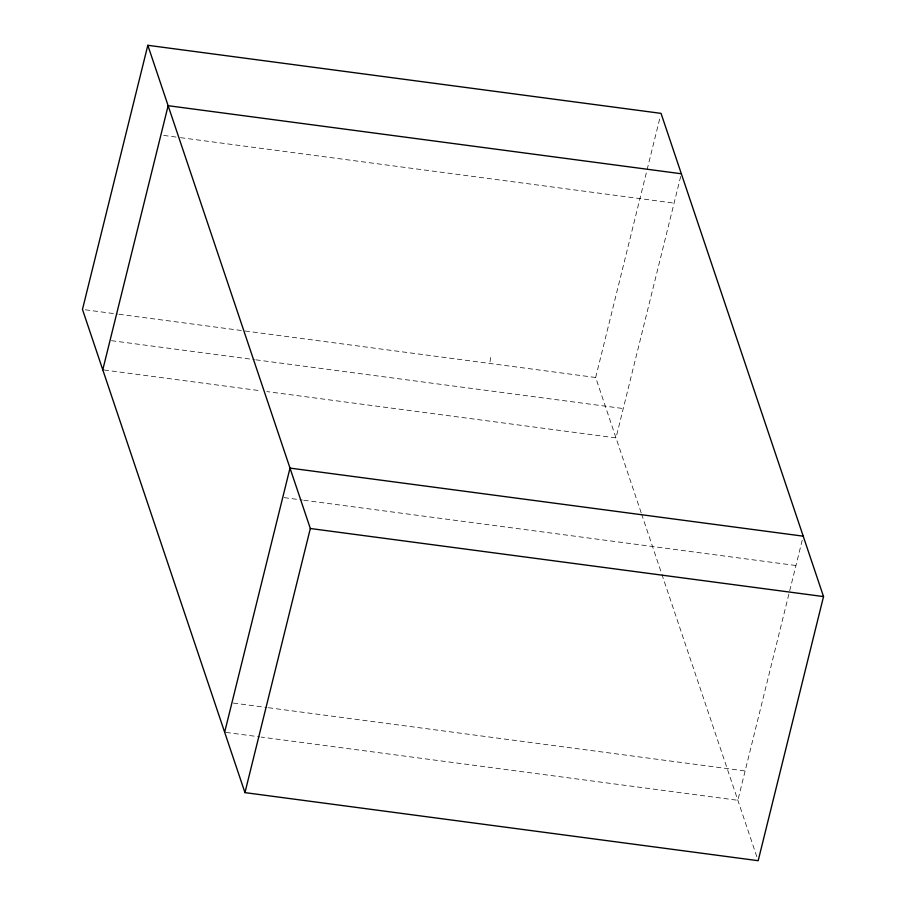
<?xml version="1.0" encoding="UTF-8"?>
<svg xmlns="http://www.w3.org/2000/svg" width="906" height="906" viewBox="0 0 906 906"><rect width="100%" height="100%" fill="white"/><g stroke="black" fill="none" stroke-linecap="round" stroke-linejoin="round"><path stroke-width="0.68" stroke-dasharray="4.53 3.4" d="M489.987 361.97L491.165 354.676M641.176 512.785L595.672 377.496L660.361 116.104M680.689 176.444L615.989 437.904L266.84 391.585M802.229 540.18L737.858 800.304L261.109 737.065M163.68 135.424L179.105 137.463M180.509 137.655L674.087 203.125M85.266 309.795L117.52 314.076M118.924 314.257L243.714 330.815M245.118 331.007L595.672 377.496M111.438 340.667L254.473 359.637M255.866 359.818L623.249 408.549M104.179 370.01L261.222 390.848M284.156 497.632L302.377 500.055M303.782 500.237L795.966 565.525M233.318 703.067L266.964 707.529M268.369 707.711L745.117 770.949M226.047 732.41L259.705 736.872M641.618 514.121L661.414 572.966M661.856 574.302L757.733 859.386"/><path stroke-width="1.36" d="M147.825 45.3L82.469 309.422L244.96 792.625L758.175 860.7L823.531 596.578L661.04 113.375L147.825 45.3L310.328 528.504L244.96 792.625M102.774 369.829L168.142 105.696L681.357 173.771M224.643 732.229L290.011 468.096L803.226 536.171M310.328 528.504L823.531 596.578"/></g></svg>
